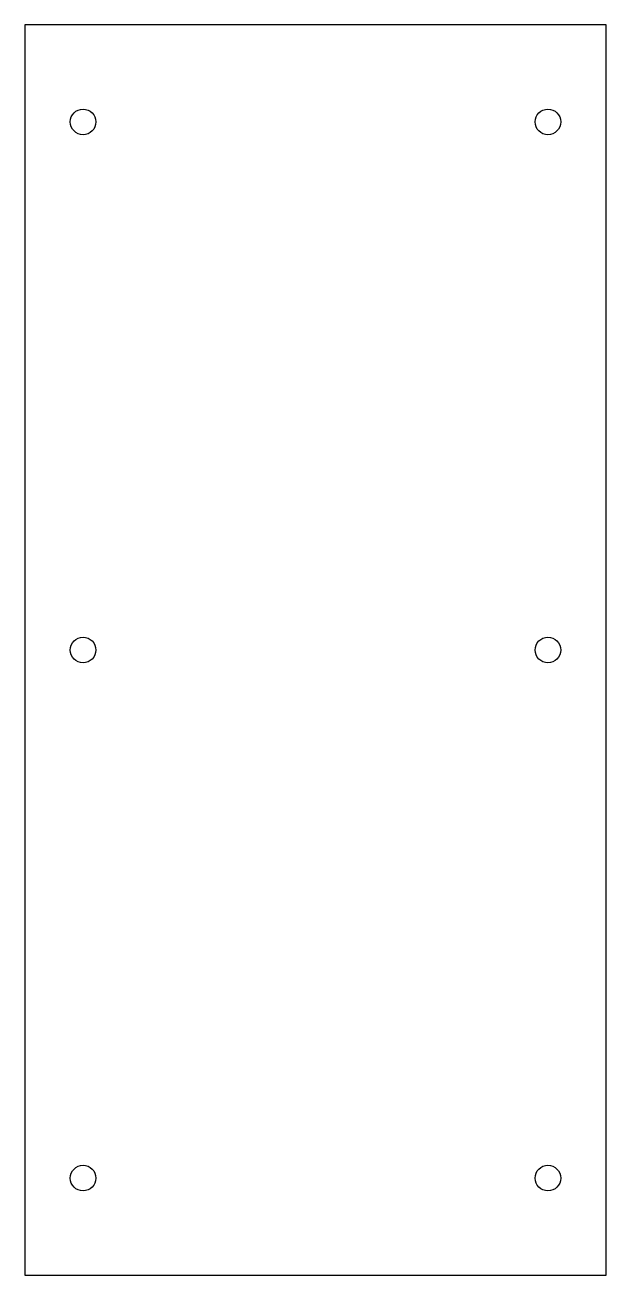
# Model space of a CAD drawing. Extents: x 0 to 150, y 0 to 322.
import ezdxf

# ---------------------------------------------------------------- set-up
doc = ezdxf.new("R2010")
doc.units = 0
doc.layers.get('0').update_dxf_attribs({"linetype": 'CONTINUOUS'})

msp = doc.modelspace()

# ---------------------------------------------------------------- linework, layer by layer
msp.add_lwpolyline([(0, 0), (150, 0), (150, 322.5), (0, 322.5)], close=True)
for centre in [(15, 297.5), (135, 297.5), (15, 161.25), (135, 161.25), (15, 25), (135, 25)]:
    msp.add_circle(centre, 3.3)

doc.saveas('drawing.dxf')
